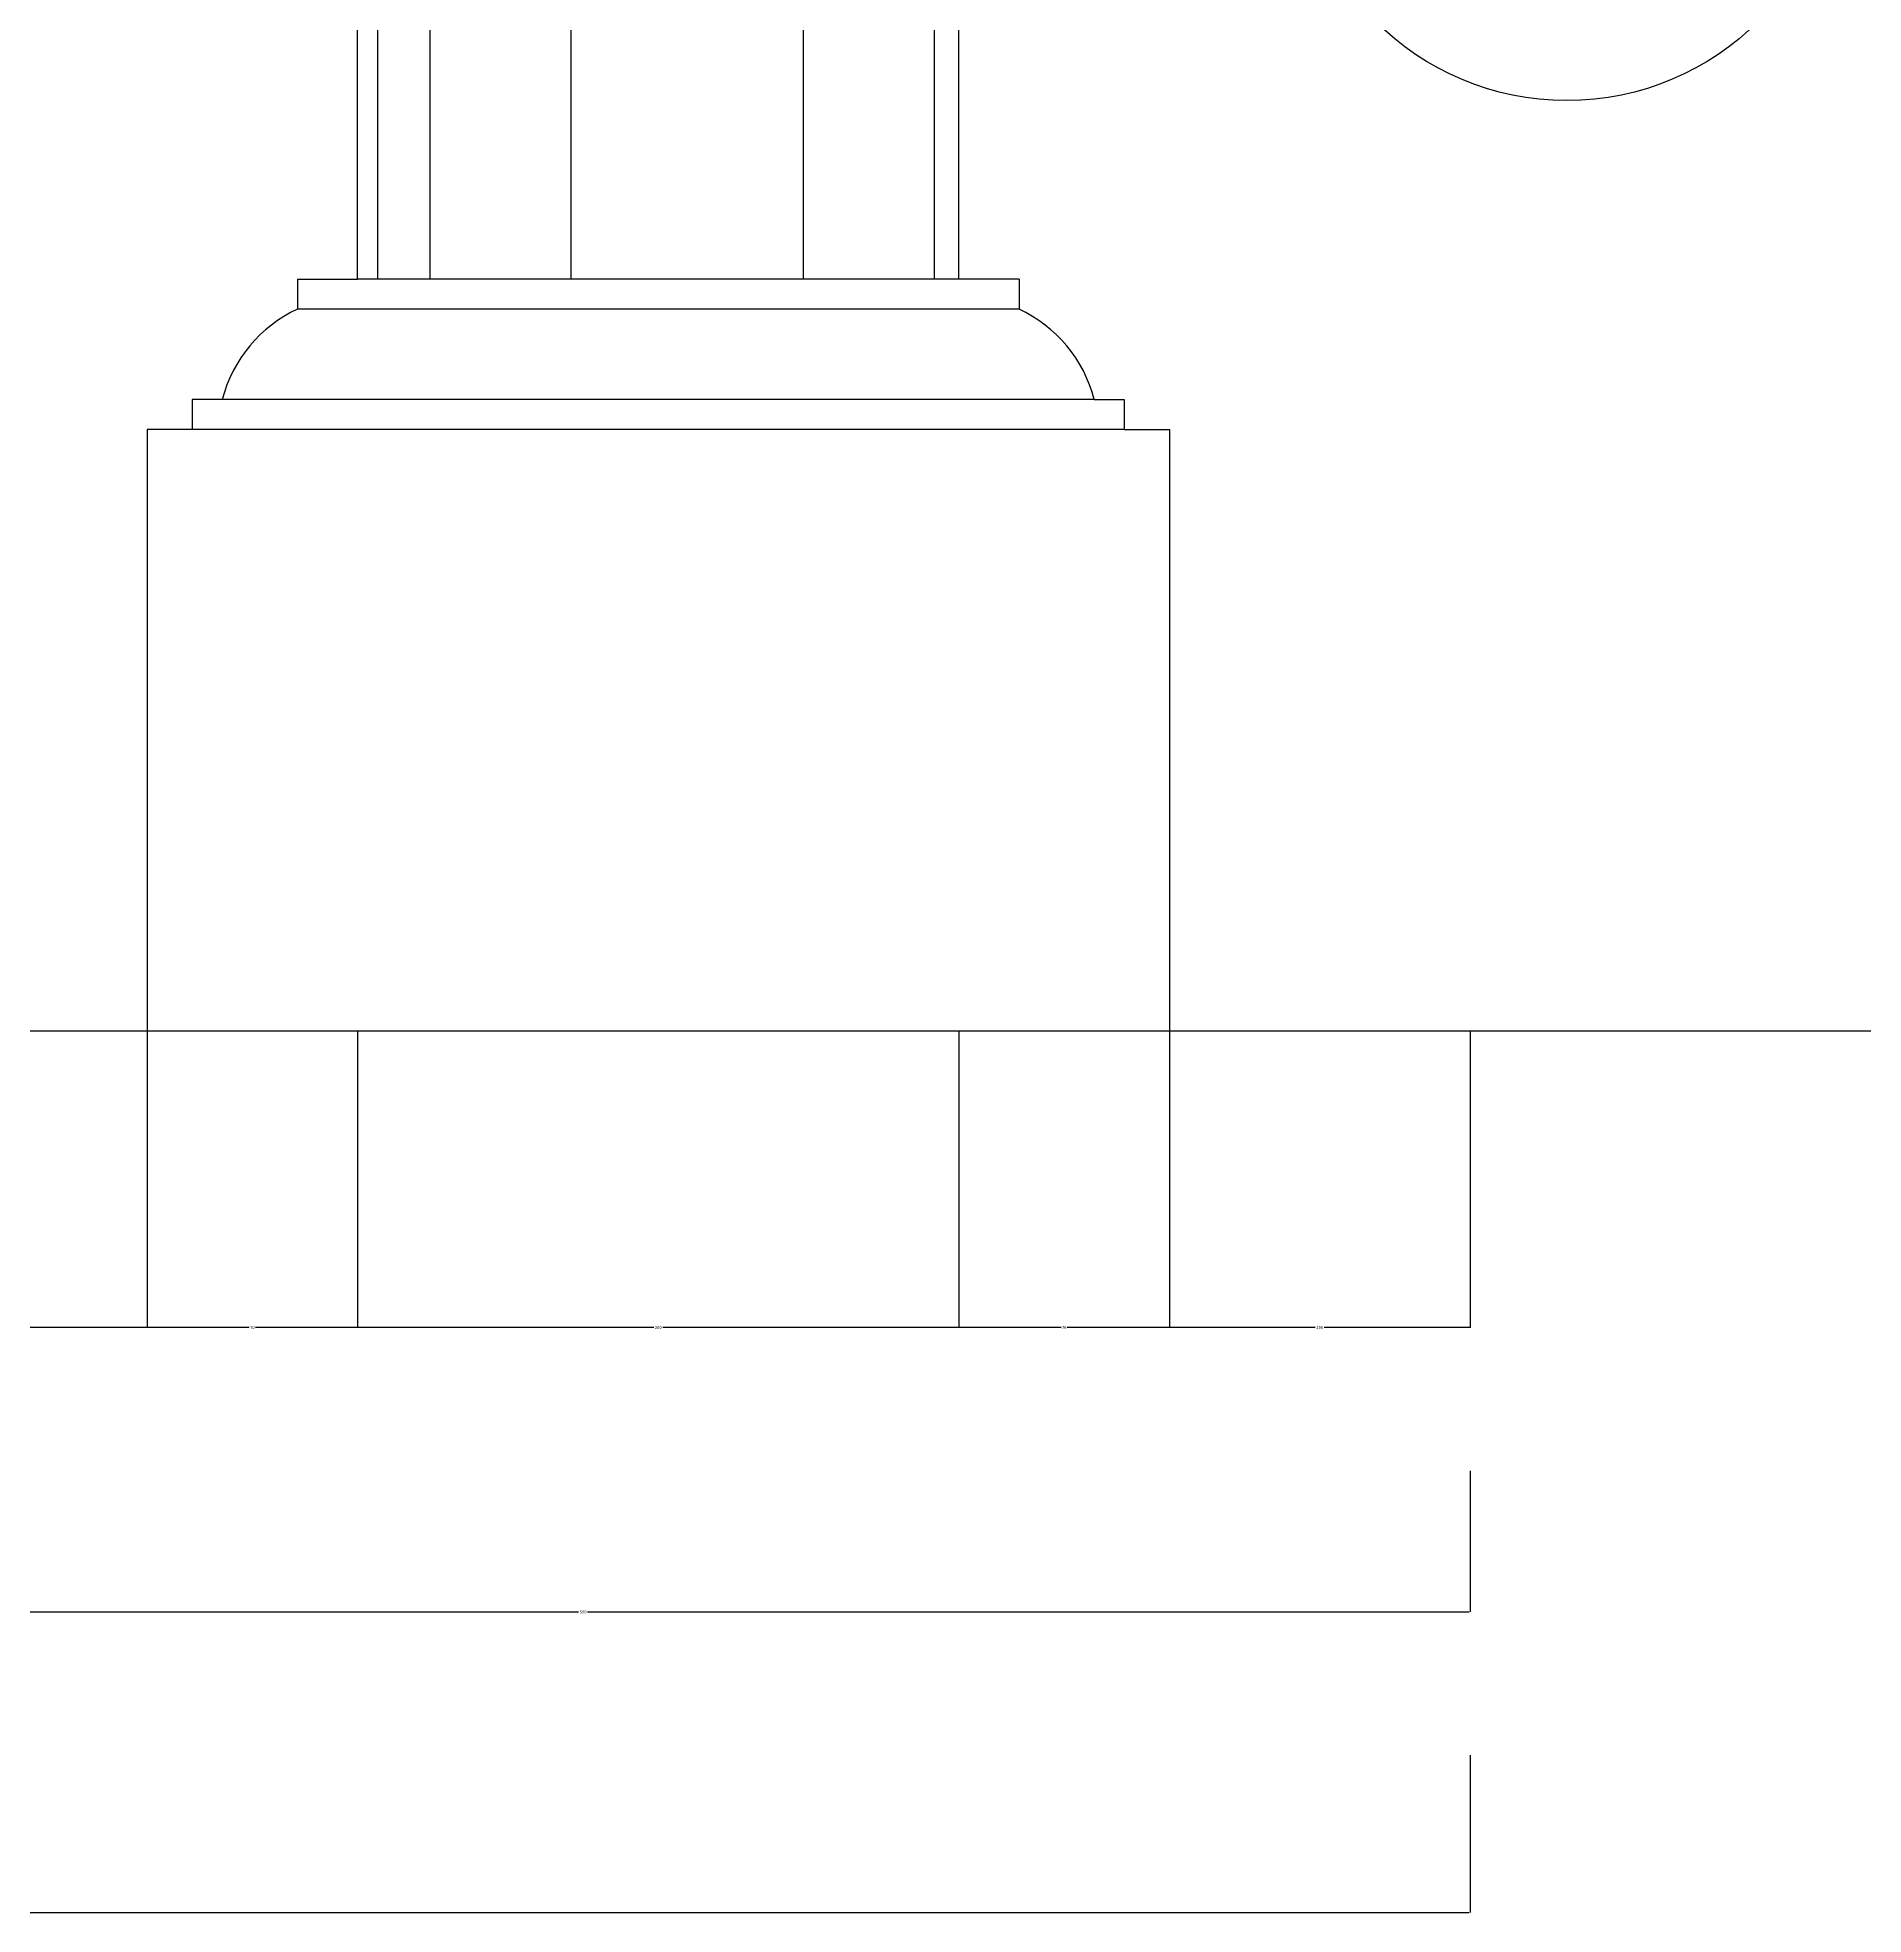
# Model space of a CAD drawing. Header units: metres. Extents: x 0 to 5410, y 0 to 6910.
# Drawn here: x 3589 to 4196, y 2725 to 3350 of the extents above; entities that cross this region are included whole.
import ezdxf

# ---------------------------------------------------------------- set-up
doc = ezdxf.new("R2010")
doc.units = ezdxf.units.M
for name, color, linetype in [('2', 2, 'Continuous'), ('3', 3, 'Continuous'), ('4', 4, 'Continuous'), ('7', 7, 'Continuous'), ('DIM', 3, 'Continuous')]:
    doc.layers.add(name, color=color, linetype=linetype)
doc.dimstyles.get("Standard").update_dxf_attribs({"dimtxt": 2.5, "dimasz": 2.5, "dimexe": 1.25, "dimexo": 0.625, "dimtad": 1, "dimcen": 2.5, "dimazin": 3, "dimtfac": 1, "dimtmove": 0, "dimatfit": 3})

# ---------------------------------------------------------------- blocks, each defined once
blk = doc.blocks.new('*D5')
for p, q in [((645.52, 2778.25), (645.52, 2725.87)), ((4065.52, 2778.25), (4065.52, 2725.87)), ((645.77, 2725.87), (2353.52, 2725.87)), ((2357.52, 2725.87), (4065.27, 2725.87))]:
    blk.add_line(p, q)
at = {"layer": 'Defpoints'}
for p in [(645.52, 2778.25), (4065.52, 2778.25), (645.52, 2725.87)]:
    blk.add_point(p, dxfattribs=at)
at = {"layer": 'DIM', "insert": (2355.52, 2725.87), "char_height": 1, "attachment_point": 5}
blk.add_mtext('3420', dxfattribs=at)
blk = doc.blocks.new('*D44')
for p, q in [((3895.52, 3019.21), (3895.52, 2920.46)), ((3965.52, 3019.21), (3965.52, 2920.46)), ((3929.52, 2920.46), (3895.27, 2920.46)), ((3965.77, 2920.46), (3931.52, 2920.46))]:
    blk.add_line(p, q)
at = {"layer": 'Defpoints'}
for p in [(3895.52, 3019.21), (3965.52, 3019.21), (3965.52, 2920.46)]:
    blk.add_point(p, dxfattribs=at)
at = {"layer": 'DIM', "insert": (3930.52, 2920.46), "char_height": 1, "attachment_point": 5}
blk.add_mtext('70', dxfattribs=at)
blk = doc.blocks.new('*D45')
for p, q in [((3695.52, 3019.21), (3695.52, 2920.46)), ((3895.52, 3019.21), (3895.52, 2920.46)), ((3794.02, 2920.46), (3695.27, 2920.46)), ((3895.77, 2920.46), (3797.02, 2920.46))]:
    blk.add_line(p, q)
at = {"layer": 'Defpoints'}
for p in [(3695.52, 3019.21), (3895.52, 3019.21), (3895.52, 2920.46)]:
    blk.add_point(p, dxfattribs=at)
at = {"layer": 'DIM', "insert": (3795.52, 2920.46), "char_height": 1, "attachment_point": 5}
blk.add_mtext('200', dxfattribs=at)
blk = doc.blocks.new('*D46')
for p, q in [((3475.52, 2872.83), (3475.52, 2825.87)), ((4065.52, 2872.83), (4065.52, 2825.87)), ((3475.77, 2825.87), (3769.02, 2825.87)), ((3772.02, 2825.87), (4065.27, 2825.87))]:
    blk.add_line(p, q)
at = {"layer": 'Defpoints'}
for p in [(3475.52, 2872.83), (4065.52, 2872.83), (3475.52, 2825.87)]:
    blk.add_point(p, dxfattribs=at)
at = {"layer": 'DIM', "insert": (3770.52, 2825.87), "char_height": 1, "attachment_point": 5}
blk.add_mtext('590', dxfattribs=at)
blk = doc.blocks.new('*D68')
for p, q in [((3625.52, 3019.21), (3625.52, 2920.46)), ((3695.52, 3019.21), (3695.52, 2920.46)), ((3659.52, 2920.46), (3625.27, 2920.46)), ((3695.77, 2920.46), (3661.52, 2920.46))]:
    blk.add_line(p, q)
at = {"layer": 'Defpoints'}
for p in [(3625.52, 3019.21), (3695.52, 3019.21), (3695.52, 2920.46)]:
    blk.add_point(p, dxfattribs=at)
at = {"layer": 'DIM', "insert": (3660.52, 2920.46), "char_height": 1, "attachment_point": 5}
blk.add_mtext('70', dxfattribs=at)
blk = doc.blocks.new('*D69')
for p, q in [((3475.52, 3019.21), (3475.52, 2920.46)), ((3625.52, 3019.21), (3625.52, 2920.46)), ((3549.02, 2920.46), (3475.27, 2920.46)), ((3625.77, 2920.46), (3552.02, 2920.46))]:
    blk.add_line(p, q)
at = {"layer": 'Defpoints'}
for p in [(3475.52, 3019.21), (3625.52, 3019.21), (3625.52, 2920.46)]:
    blk.add_point(p, dxfattribs=at)
at = {"layer": 'DIM', "insert": (3550.52, 2920.46), "char_height": 1, "attachment_point": 5}
blk.add_mtext('150', dxfattribs=at)
blk = doc.blocks.new('*D76')
for p, q in [((3965.52, 3019.21), (3965.52, 2920.46)), ((4065.52, 3019.21), (4065.52, 2920.46)), ((4014.02, 2920.46), (3965.27, 2920.46)), ((4065.77, 2920.46), (4017.02, 2920.46))]:
    blk.add_line(p, q)
at = {"layer": 'Defpoints'}
for p in [(3965.52, 3019.21), (4065.52, 3019.21), (4065.52, 2920.46)]:
    blk.add_point(p, dxfattribs=at)
at = {"layer": 'DIM', "insert": (4015.52, 2920.46), "char_height": 1, "attachment_point": 5}
blk.add_mtext('100', dxfattribs=at)

msp = doc.modelspace()

# ---------------------------------------------------------------- linework, layer by layer
at = {"layer": '2'}
msp.add_line((402.86, 3019.21), (4205.46, 3019.21), dxfattribs=at)
at = {"layer": '3'}
for p, q in [((3915.52, 3259.21), (3675.52, 3259.21)), ((3940.52, 3229.21), (3650.52, 3229.21))]:
    msp.add_line(p, q, dxfattribs=at)
at = {"layer": '4'}
for p, q in [((3695.52, 3269.21), (3695.52, 5149.62)), ((3895.52, 3269.21), (3895.52, 5149.62)), ((3675.52, 3269.21), (3675.52, 3259.21)), ((3675.52, 3269.21), (3695.52, 3269.21)), ((3915.52, 3269.21), (3895.52, 3269.21)), ((3915.52, 3269.21), (3915.52, 3259.21)), ((3640.52, 3229.21), (3640.52, 3219.21)), ((3650.52, 3229.21), (3640.52, 3229.21)), ((3940.52, 3229.21), (3950.52, 3229.21)), ((3950.52, 3229.21), (3950.52, 3219.21)), ((3640.52, 3219.21), (3625.52, 3219.21)), ((3625.52, 3219.21), (3625.52, 3019.21)), ((3950.52, 3219.21), (3965.52, 3219.21)), ((3965.52, 3219.21), (3965.52, 3019.21))]:
    msp.add_line(p, q, dxfattribs=at)
for centre, start, end in [((3694.79, 3217.74), 114.92, 165.47), ((3896.26, 3217.74), 14.53, 65.08)]:
    msp.add_arc(centre, 45.73, start, end, dxfattribs=at)
at = {"layer": '7'}
for p, q in [((3895.52, 3269.21), (3695.52, 3269.21)), ((3950.52, 3219.21), (3640.52, 3219.21))]:
    msp.add_line(p, q, dxfattribs=at)
at = {"layer": 'DIM'}
for p, q in [((3887.4, 3269.21), (3887.4, 3688.84)), ((3843.84, 3269.21), (3843.84, 3625.01)), ((3766.51, 3269.21), (3766.51, 3551.3)), ((3719.67, 3269.21), (3719.67, 3520.9)), ((3702.25, 3269.21), (3702.25, 3511.62))]:
    msp.add_line(p, q, dxfattribs=at)
msp.add_circle((4097.73, 3418.62), 90, dxfattribs=at)

# ---------------------------------------------------------------- dimensions: what is measured, and where the dimension line sits
for base, p1, p2, picture, middle in [((3625.52, 2920.46), (3625.52, 3019.21), (3475.52, 3019.21), '*D69', (3550.52, 2920.46)), ((3695.52, 2920.46), (3695.52, 3019.21), (3625.52, 3019.21), '*D68', (3660.52, 2920.46)), ((3895.52, 2920.46), (3895.52, 3019.21), (3695.52, 3019.21), '*D45', (3795.52, 2920.46)), ((3965.52, 2920.46), (3965.52, 3019.21), (3895.52, 3019.21), '*D44', (3930.52, 2920.46)), ((4065.52, 2920.46), (4065.52, 3019.21), (3965.52, 3019.21), '*D76', (4015.52, 2920.46)), ((3475.52, 2825.87), (3475.52, 2872.83), (4065.52, 2872.83), '*D46', (3770.52, 2825.87)), ((645.52, 2725.87), (645.52, 2778.25), (4065.52, 2778.25), '*D5', (2355.52, 2725.87))]:
    dim = msp.add_linear_dim(base=base, p1=p1, p2=p2, dimstyle='Standard', dxfattribs=at)
    dim.commit()
    dim.dimension.update_dxf_attribs({"geometry": picture, "text_midpoint": middle})

doc.saveas('drawing.dxf')
